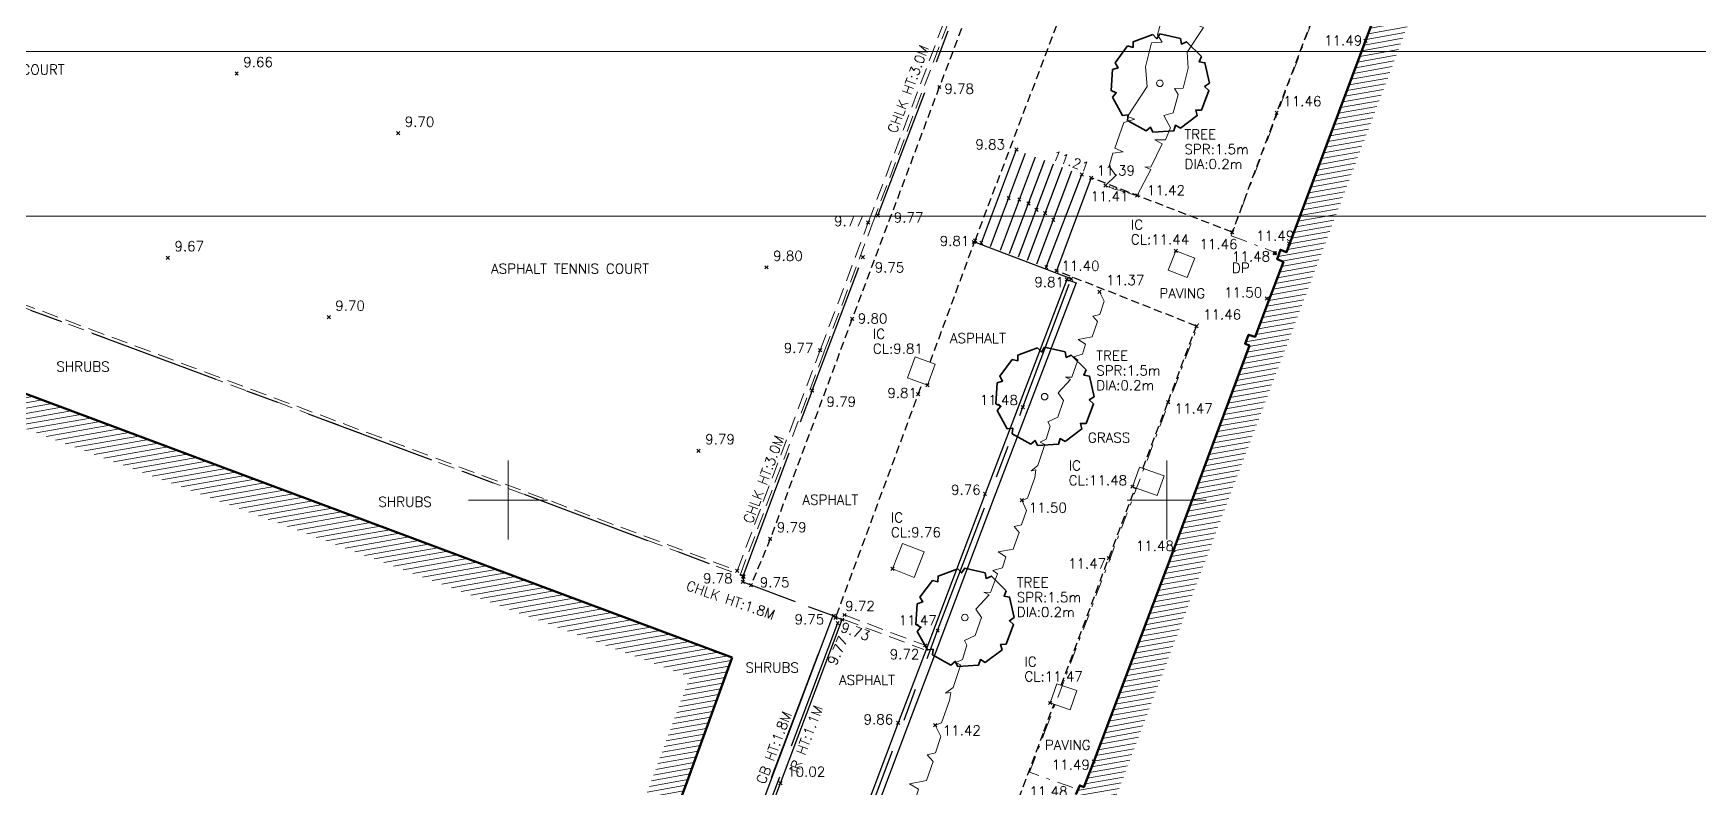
# Model space of a CAD drawing. Extents: x 521064 to 521635, y 174590 to 175241.
# Drawn here: x 521365.6 to 521416.2, y 174891.3 to 174914.2 of the extents above; entities that cross this region are included whole.
import ezdxf

# ---------------------------------------------------------------- set-up
doc = ezdxf.new("R2010")
doc.units = 0
doc.header["$PDMODE"] = 3
doc.header["$PDSIZE"] = 0.05
for name, pattern in [('Centre', [7, 4, -1, 1, -1]), ('DASHDOT', [1, 0.5, -0.25, 0, -0.25]), ('DASHED', [0.75, 0.5, -0.25]), ('HIDDEN', [0.375, 0.25, -0.125])]:
    doc.linetypes.add(name, pattern=pattern)
doc.layers.get('0').update_dxf_attribs({"linetype": 'CONTINUOUS', "lineweight": 18})
for name, color, linetype, lineweight in [('I031G_SURVEY-GRID', 7, 'CONTINUOUS', 18), ('I277G_CANOPY', 30, 'DASHDOT', 18), ('I901G_TITLE-SHEET', 7, 'CONTINUOUS', 18), ('I904G_HATCHING', 62, 'CONTINUOUS', 18), ('I910T_TXT-GEN-S', 7, 'CONTINUOUS', 13), ('I917G_BUILDING', 3, 'CONTINUOUS', 50), ('I923G_SURVEY-POINT', 7, 'CONTINUOUS', 18), ('I923T_SURVEY-LEVEL', 7, 'CONTINUOUS', 13), ('I941G_TREE', 72, 'CONTINUOUS', 18), ('I941G_TREE-VEG', 6, 'CONTINUOUS', 35), ('I941T_TREE-TXT', 82, 'CONTINUOUS', 13), ('I960G_COVER', 1, 'CONTINUOUS', 18), ('I960T_COVER-TXT', 1, 'CONTINUOUS', 13), ('I963G_SW', 200, 'DASHED', 18), ('I976G_ST-FURN', 220, 'CONTINUOUS', 18), ('I976T_ST-FURN-TXT', 220, 'CONTINUOUS', 13), ('I995G_VEGETATION', 102, 'CONTINUOUS', 18)]:
    doc.layers.add(name, color=color, linetype=linetype, lineweight=lineweight)
for name, color, linetype in [('I240G_STAIR', 10, 'CONTINUOUS'), ('I940G_SURFACE', 200, 'HIDDEN'), ('I971G_FENCE', 5, 'Centre'), ('I972G_WALL', 10, 'CONTINUOUS')]:
    doc.layers.add(name, color=color, linetype=linetype)
doc.styles.add('MONOTXT', font='simplex.shx')

# ---------------------------------------------------------------- blocks, each defined once
blk = doc.blocks.new('HER Vegitation')
at = {"color": 0, "linetype": 'ByBlock'}
blk.add_polyline3d([(0, 0, 0), (0.005, 0.0072, 0), (0.0165, 0.0097, 0), (0.0206, 0.0053, 0), (0.0225, 0.0112, 0), (0.0359, 0.0137, 0), (0.0437, 0.0047, 0), (0.044, 0.0119, 0), (0.0525, 0.014, 0), (0.0581, 0.0087, 0), (0.0587, 0.0131, 0), (0.0737, 0.0159, 0), (0.0762, 0.0112, 0), (0.0759, 0.0159, 0), (0.0906, 0.0128, 0), (0.094, 0.0197, 0), (0.1084, 0.0228, 0), (0.1159, 0.0175, 0), (0.1181, 0.0209, 0), (0.1293, 0.0237, 0), (0.134, 0.0206, 0), (0.1337, 0.0247, 0), (0.1518, 0.0287, 0), (0.1584, 0.0259, 0), (0.1559, 0.029, 0), (0.1618, 0.0315, 0), (0.1797, 0.035, 0), (0.1837, 0.0319, 0)], dxfattribs=at)
blk = doc.blocks.new('HEL Vegitation')
at = {"color": 0, "linetype": 'ByBlock'}
blk.add_polyline3d([(0, 0, 0), (0.0922, -0.0113, 0), (0.0935, 0.0101, 0), (0.0995, -0.0077, 0), (0.1821, -0.0154, 0), (0.1845, 0.0113, 0), (0.197, -0.0202, 0), (0.2387, -0.0214, 0), (0.2678, 0.0125, 0), (0.2868, -0.0125, 0), (0.3463, -0.0065, 0), (0.3601, 0.0113, 0), (0.3714, -0.0138, 0), (0.4361, -0.0065, 0), (0.4826, 0.015, 0), (0.5749, -0.0053, 0), (0.5749, 0.015, 0), (0.5927, -0.0089, 0), (0.6647, -0.0077, 0), (0.6659, 0.0166, 0), (0.6788, -0.0077, 0), (0.714, -0.0053, 0), (0.7306, 0.0202, 0), (0.7646, 0.0036, 0)], dxfattribs=at)

msp = doc.modelspace()

# ---------------------------------------------------------------- hatches: boundary and pattern name
at = {"layer": 'I904G_HATCHING'}
h = msp.add_hatch(dxfattribs=at)
h.set_pattern_fill('ANSI31', color=256, scale=0.05, angle=325, style=0)
h.paths.add_polyline_path([(521444.647, 174870.129), (521444.767, 174870.488), (521444.74, 174870.5), (521448.45, 174880.371), (521449.941, 174884.328), (521450.825, 174886.529), (521450.847, 174886.52), (521450.926, 174886.782), (521450.891, 174886.795), (521451.299, 174887.88), (521451.756, 174889.095), (521452.087, 174889.949), (521456.936, 174902.777), (521456.966, 174902.77), (521457.046, 174902.981), (521457.017, 174902.992), (521457.914, 174905.372), (521457.945, 174905.361), (521458.022, 174905.548), (521457.983, 174905.561), (521458.276, 174906.369), (521462.956, 174918.783), (521466.072, 174927.188), (521464.076, 174927.947), (521468.769, 174940.432, 0.955868), (521469.475, 174942.331), (521471.148, 174946.743), (521474.224, 174954.819), (521476.207, 174954.068), (521476.515, 174954.891), (521477.009, 174956.195), (521478.199, 174959.33), (521484.138, 174974.996), (521479.855, 174976.619), (521476.932, 174977.669), (521452.975, 174986.679), (521435.919, 174993.099), (521428.128, 174972.416), (521429.781, 174971.785), (521430.021, 174971.695), (521433.184, 174970.506), (521434.896, 174969.868), (521438.341, 174968.558), (521441.761, 174967.264), (521445.161, 174965.981), (521448.596, 174964.682), (521455.487, 174962.087), (521455.476, 174962.053), (521458.891, 174960.794), (521462.306, 174959.518), (521465.737, 174958.179), (521469.249, 174956.851), (521468.581, 174955.061), (521467.259, 174951.617), (521465.972, 174948.192), (521464.688, 174944.765), (521463.391, 174941.344), (521462.079, 174937.939), (521459.635, 174931.417), (521459.531, 174931.156), (521458.957, 174929.762), (521455.448, 174931.078), (521445.427, 174934.864), (521445.465, 174934.963), (521438.391, 174937.632), (521438.321, 174937.524), (521426.616, 174941.938), (521417.773, 174945.266), (521416.325, 174941.546), (521415.787, 174940.154), (521415.691, 174939.877), (521414.834, 174937.565), (521414.715, 174937.25), (521412.878, 174932.304), (521410.966, 174927.233), (521411.009, 174927.217), (521410.308, 174925.256), (521409.793, 174923.815), (521409.59, 174923.888), (521409.494, 174923.62), (521409.698, 174923.548), (521409.18, 174922.188), (521408.779, 174921.257), (521408.62, 174921.301), (521408.527, 174921.035), (521408.66, 174920.981), (521406.041, 174913.956), (521403.64, 174907.539), (521403.456, 174907.607), (521403.356, 174907.319), (521403.545, 174907.242), (521403.116, 174906.1), (521402.687, 174904.959), (521402.489, 174905.026), (521402.381, 174904.749), (521402.512, 174904.698), (521400.204, 174898.475), (521397.783, 174892.059), (521397.488, 174891.278), (521397.359, 174891.328), (521397.239, 174891.054), (521397.38, 174890.992), (521396.52, 174888.719), (521396.373, 174888.768), (521396.268, 174888.45), (521396.4, 174888.401), (521395.133, 174885.032), (521394.064, 174882.186), (521391.344, 174874.988), (521391.205, 174875.039), (521391.1, 174874.758), (521391.239, 174874.706), (521390.381, 174872.417), (521390.233, 174872.468), (521390.129, 174872.209), (521390.282, 174872.151), (521389.991, 174871.374), (521387.524, 174864.847), (521385.209, 174858.708), (521385.068, 174858.75), (521384.958, 174858.474), (521385.136, 174858.407), (521384.273, 174856.101), (521384.088, 174856.17), (521383.989, 174855.89), (521384.052, 174855.867), (521381.594, 174849.288), (521380.194, 174845.644), (521379.181, 174842.622), (521379.088, 174842.652), (521379.001, 174842.443), (521378.918, 174842.471), (521378.816, 174842.195), (521378.98, 174842.128), (521378.557, 174841.01), (521378.112, 174839.834), (521377.944, 174839.891), (521377.84, 174839.615), (521383.072, 174837.632), (521382.984, 174837.365), (521384.935, 174836.605), (521385.08, 174836.977), (521386.169, 174836.562), (521388.506, 174835.674), (521388.352, 174835.271), (521393.371, 174833.441), (521399.888, 174830.984), (521407.686, 174828.049), (521413.363, 174825.908), (521419.126, 174823.735), (521420.925, 174823.05), (521421.045, 174823.324), (521426.282, 174821.35), (521427.354, 174824.203), (521427.32, 174824.215), (521427.478, 174824.647), (521431.499, 174835.309), (521432.254, 174837.309), (521433.387, 174840.315), (521433.432, 174840.298), (521433.501, 174840.492), (521433.46, 174840.512), (521434.167, 174842.391), (521436.187, 174847.758), (521438.541, 174854), (521438.591, 174853.981), (521438.659, 174854.174), (521438.603, 174854.195), (521439.179, 174855.772), (521439.467, 174856.559), (521439.537, 174856.534), (521439.624, 174856.779), (521439.578, 174856.801), (521442.591, 174864.822), (521444.411, 174869.65), (521444.599, 174870.147)])
h.paths.add_polyline_path([(521438.717, 174857.381), (521435.251, 174848.11), (521431.729, 174838.752), (521425.657, 174822.654), (521420.511, 174824.595), (521420.393, 174824.326), (521413.716, 174826.844), (521400.241, 174831.919), (521394.66, 174834.024), (521394.785, 174834.358), (521384.508, 174838.264), (521384.366, 174837.9), (521384.23, 174837.953), (521384.32, 174838.228), (521379.294, 174840.133), (521380.232, 174842.61), (521381.135, 174845.306), (521382.53, 174848.934), (521384.99, 174855.516), (521386.144, 174858.355), (521388.459, 174864.494), (521390.927, 174871.022), (521392.331, 174874.771), (521412.215, 174927.383), (521413.816, 174931.956), (521415.653, 174936.902), (521416.719, 174939.791), (521418.346, 174943.982), (521426.264, 174941.002), (521426.263, 174941.002), (521437.969, 174936.588), (521445.074, 174933.929), (521459.59, 174928.444), (521463.016, 174937.589), (521465.624, 174944.414), (521466.908, 174947.841), (521469.518, 174954.712), (521470.534, 174957.435), (521466.09, 174959.114), (521462.656, 174960.455), (521459.241, 174961.73), (521455.839, 174963.023), (521448.948, 174965.618), (521445.514, 174966.917), (521442.114, 174968.2), (521438.696, 174969.492), (521429.424, 174973.021), (521436.502, 174991.811), (521452.622, 174985.743), (521482.836, 174974.381), (521475.623, 174955.358), (521473.644, 174956.108), (521470.213, 174947.099), (521468.539, 174942.685), (521467.833, 174940.784), (521462.789, 174927.366), (521464.79, 174926.606), (521462.019, 174919.134), (521457.341, 174906.722), (521456, 174903.131), (521451.152, 174890.302), (521449.005, 174884.68), (521444.766, 174873.426), (521443.663, 174870.5)], flags=16)
h = msp.add_hatch(dxfattribs=at)
h.set_pattern_fill('ANSI31', color=256, scale=0.05, angle=325, style=0)
h.paths.add_polyline_path([(521365.759, 174881.945), (521367.311, 174886.098), (521374.746, 174883.333), (521378.528, 174881.926), (521381.469, 174880.831), (521383.284, 174885.719), (521385.395, 174891.334), (521386.802, 174895.22), (521363.286, 174904.002), (521357.857, 174889.657), (521365.37, 174886.856), (521364.674, 174884.949), (521364.507, 174885.012), (521364.55, 174885.126), (521364.044, 174885.327), (521363.994, 174885.206), (521361.419, 174886.18), (521361.462, 174886.296), (521361.185, 174886.396), (521361.136, 174886.287), (521358.803, 174887.181), (521355.775, 174879.014), (521358.23, 174878.113), (521352.972, 174863.981), (521350.89, 174861.521), (521348.805, 174863.337), (521348.886, 174863.429), (521348.528, 174863.721), (521342.476, 174856.651), (521342.824, 174856.353), (521340.844, 174854.033), (521331.138, 174848.587), (521320.768, 174842.769), (521322.227, 174840.3), (521326.894, 174832.047), (521326.981, 174832.096), (521328.103, 174830.098), (521333.883, 174819.805), (521341.553, 174824.106), (521343.555, 174820.584), (521348.998, 174823.617), (521347.201, 174826.798), (521349.876, 174828.301), (521348.925, 174830.03), (521351.103, 174831.223), (521351.585, 174830.343), (521353.209, 174831.247), (521354.849, 174832.159), (521354.666, 174832.503), (521357.728, 174834.195), (521360.628, 174835.783), (521359.858, 174837.16), (521359.054, 174838.6), (521359.557, 174838.878), (521357.895, 174841.817), (521358.966, 174842.392), (521359.577, 174841.885), (521360.53, 174842.998), (521361.858, 174844.542), (521361.95, 174844.468), (521362.086, 174844.651), (521362.012, 174844.715), (521363.35, 174846.282), (521363.434, 174846.212), (521363.574, 174846.376), (521363.491, 174846.448), (521365.776, 174849.114), (521364.06, 174850.62), (521365.333, 174852.072), (521367.565, 174851.231), (521366.43, 174848.174), (521368.782, 174847.273), (521368.859, 174847.493), (521368.766, 174847.527), (521369.438, 174849.316), (521370.241, 174851.441), (521371.875, 174855.813), (521373.221, 174859.385), (521373.324, 174859.346), (521373.4, 174859.547), (521371.787, 174860.139), (521373.01, 174863.468), (521374.664, 174867.907), (521375.002, 174868.806), (521374.636, 174868.938), (521374.841, 174869.511), (521374.778, 174869.534), (521375.25, 174870.795), (521375.313, 174870.772), (521375.43, 174871.092), (521375.282, 174871.148), (521376.27, 174873.748), (521376.409, 174873.704), (521376.525, 174874.024), (521376.377, 174874.08), (521377.366, 174876.691), (521377.503, 174876.639), (521377.62, 174876.959), (521377.483, 174877.01), (521378.449, 174879.614), (521378.586, 174879.563), (521378.708, 174879.89), (521378.39, 174880.002), (521378.333, 174879.852), (521375.927, 174880.747), (521375.983, 174880.895), (521375.654, 174881.019), (521375.598, 174880.871), (521372.882, 174881.875), (521372.934, 174882.023), (521372.616, 174882.147), (521372.558, 174881.998), (521370.038, 174882.927), (521370.098, 174883.092), (521369.785, 174883.201), (521369.66, 174882.884), (521369.751, 174882.85), (521368.982, 174880.772)])
h.paths.add_polyline_path([(521365.266, 174883.655), (521366.65, 174887.446), (521359.148, 174890.243), (521363.869, 174902.717), (521385.525, 174894.629), (521380.881, 174882.119), (521366.723, 174887.383), (521364.469, 174881.35), (521369.574, 174879.492), (521370.404, 174881.734), (521377.266, 174879.182), (521373.991, 174870.568), (521374.084, 174870.533), (521373.491, 174868.948), (521373.567, 174868.92), (521373.357, 174868.335), (521373.689, 174868.215), (521370.503, 174859.545), (521372.021, 174858.988), (521368.101, 174848.605), (521367.712, 174848.754), (521368.849, 174851.816), (521365.038, 174853.252), (521362.648, 174850.528), (521364.38, 174849.008), (521359.457, 174843.284), (521359.087, 174843.592), (521356.522, 174842.215), (521358.189, 174839.265), (521357.69, 174838.988), (521359.259, 174836.183), (521353.321, 174832.902), (521353.505, 174832.556), (521351.978, 174831.707), (521351.5, 174832.581), (521347.566, 174830.426), (521348.522, 174828.688), (521345.837, 174827.179), (521347.632, 174824.001), (521343.934, 174821.94), (521341.931, 174825.465), (521334.266, 174821.166), (521327.364, 174833.458), (521327.274, 174833.407), (521322.18, 174842.415), (521341.486, 174853.245), (521344.234, 174856.465), (521343.887, 174856.761), (521348.562, 174862.223), (521350.998, 174860.101), (521353.848, 174863.469), (521359.518, 174878.706), (521357.061, 174879.607), (521359.387, 174885.88)], flags=16)

# ---------------------------------------------------------------- linework, layer by layer
at = {"layer": 'I031G_SURVEY-GRID'}
for p, q in [((521380, 174901.2), (521380, 174898.8)), ((521400, 174901.2), (521400, 174898.8)), ((521378.8, 174900), (521381.2, 174900)), ((521398.8, 174900), (521401.2, 174900))]:
    msp.add_line(p, q, dxfattribs=at)
at = {"layer": 'I240G_STAIR'}
for p, q in [((521394.372, 174907.814, 9.824), (521395.439, 174910.652, 9.83)), ((521394.651, 174907.709, 10.028), (521395.717, 174910.546, 10.034)), ((521394.949, 174907.597, 10.217), (521396.014, 174910.432, 10.223)), ((521395.23, 174907.492, 10.411), (521396.295, 174910.325, 10.416)), ((521395.504, 174907.389, 10.603), (521396.568, 174910.221, 10.609)), ((521395.774, 174907.288, 10.802), (521396.837, 174910.118, 10.808)), ((521396.057, 174907.182, 10.998), (521397.119, 174910.01, 11.004)), ((521396.345, 174907.074, 11.202), (521397.422, 174909.894, 11.211))]:
    msp.add_line(p, q, dxfattribs=at)
msp.add_polyline3d([(521397.711, 174909.794, 11.391), (521396.654, 174906.967, 11.395)], dxfattribs=at)
at = {"layer": 'I277G_CANOPY'}
for points in [[(521407.098, 174921.68, 14.53), (521401.962, 174908.032, 14.517), (521403.218, 174907.557, 14.391)], [(521396.303, 174892.971, 14.531), (521400.969, 174905.366, 14.54)], [(521397.155, 174891.262, 14.404), (521395.837, 174891.732, 14.53), (521396.303, 174892.971, 14.531)]]:
    msp.add_polyline3d(points, dxfattribs=at)
at = {"layer": 'I901G_TITLE-SHEET'}
for points in [[(521455.762, 174908.628), (521247.162, 174908.628), (521247.162, 175072.828), (521455.762, 175072.828)], [(521455.762, 174749.428), (521247.162, 174749.428), (521247.162, 174913.628), (521455.762, 174913.628)]]:
    msp.add_lwpolyline(points, close=True, dxfattribs=at)
at = {"layer": 'I917G_BUILDING'}
for p, q in [((521386.802, 174895.22, 9.65), (521363.286, 174904.002, 9.34)), ((521386.802, 174895.22, 9.65), (521385.395, 174891.334, 9.6)), ((521385.395, 174891.334, 9.6), (521383.284, 174885.719, 9.6))]:
    msp.add_line(p, q, dxfattribs=at)
msp.add_polyline3d([(521397.239, 174891.054, 11.48), (521397.359, 174891.328, 11.48), (521397.488, 174891.278, 11.48), (521397.783, 174892.059, 11.49), (521400.204, 174898.475, 11.484), (521402.512, 174904.698, 11.5), (521402.381, 174904.749, 11.5), (521402.489, 174905.026, 11.5), (521402.687, 174904.959, 11.5), (521403.116, 174906.1, 11.5), (521403.545, 174907.242, 11.48), (521403.356, 174907.319, 11.48), (521403.456, 174907.607, 11.48), (521403.64, 174907.539, 11.48), (521406.041, 174913.956, 11.486), (521408.66, 174920.981, 11.48)], dxfattribs=at)
at = {"layer": 'I923G_SURVEY-POINT'}
for p in [(521406.041, 174913.956, 11.486), (521371.757, 174912.959, 9.658), (521393.096, 174912.553, 9.778), (521403.341, 174911.77, 11.457), (521376.659, 174911.146, 9.7), (521395.439, 174910.652, 9.83), (521397.422, 174909.894, 11.211), (521397.711, 174909.794, 11.391), (521398.143, 174909.564, 11.409), (521395.202, 174909.176, 10.031), (521395.526, 174909.133, 10.22), (521395.803, 174909.017, 10.414), (521396.043, 174908.824, 10.606), (521399.107, 174909.26, 11.422), (521390.937, 174908.434, 9.77), (521391.232, 174908.648, 9.771), (521396.31, 174908.715, 10.805), (521396.558, 174908.517, 11.001), (521394.147, 174907.843, 9.813), (521394.183, 174907.892, 9.804), (521394.372, 174907.814, 9.824), (521401.991, 174908.14, 11.461), (521403.721, 174907.794, 11.489), (521369.667, 174907.365, 9.674), (521390.773, 174907.379, 9.755), (521400.275, 174907.576, 11.441), (521403.284, 174907.506, 11.477), (521387.849, 174907.073, 9.8), (521396.345, 174907.074, 11.202), (521396.654, 174906.967, 11.395), (521396.968, 174906.707, 9.811), (521397.099, 174906.723, 11.487), (521397.964, 174906.333, 11.375), (521403.044, 174906.127, 11.495), (521374.552, 174905.558, 9.695), (521390.448, 174905.505, 9.803), (521400.904, 174905.289, 11.459), (521389.481, 174904.56, 9.774), (521389.238, 174903.331, 9.786), (521392.737, 174903.49, 9.806), (521392.457, 174903.216, 9.813), (521395.636, 174902.821, 11.477), (521400.041, 174902.98, 11.472), (521385.785, 174901.5, 9.786), (521394.483, 174900.193, 9.763), (521398.963, 174900.408, 11.48), (521395.601, 174899.996, 11.495), (521387.962, 174898.824, 9.791), (521398.241, 174898.239, 11.466), (521400.204, 174898.475, 11.484), (521386.959, 174897.855, 9.782), (521387.14, 174897.69, 9.781), (521387.151, 174897.668, 9.771), (521391.677, 174897.909, 9.763), (521387.125, 174897.515, 9.752), (521387.376, 174897.417, 9.753), (521389.889, 174896.484, 9.748), (521389.944, 174896.417, 9.751), (521390.008, 174896.26, 9.772), (521390.143, 174896.367, 9.725), (521390.143, 174896.367, 9.725), (521390.212, 174896.509, 9.717), (521390.212, 174896.509, 9.717), (521393.045, 174896.033, 11.472), (521392.667, 174895.587, 9.724), (521392.667, 174895.587, 9.724), (521396.462, 174893.835, 11.474), (521391.847, 174893.229, 9.855), (521392.972, 174893.165, 11.425), (521397.783, 174892.059, 11.49), (521397.783, 174892.059, 11.49), (521388.275, 174891.397, 10.018)]:
    msp.add_point(p, dxfattribs=at)
at = {"layer": 'I940G_SURFACE'}
for points in [[(521406.927, 174949.213, 9.77), (521404.246, 174942.11, 9.775), (521401.608, 174935.133, 9.776), (521398.916, 174927.949, 9.785), (521395.9, 174919.936, 9.773), (521393.096, 174912.553, 9.778), (521390.448, 174905.505, 9.803), (521387.962, 174898.824, 9.791), (521387.376, 174897.417, 9.753)], [(521392.817, 174904.191, 9.811), (521394.183, 174907.892, 9.804), (521396.769, 174914.706, 9.827), (521399.367, 174921.534, 9.832), (521402.35, 174929.372, 9.83), (521405.228, 174937.042, 9.831), (521408.147, 174944.727, 9.831), (521409.394, 174948.101, 9.823)], [(521404.401, 174914.563, 11.456), (521403.341, 174911.77, 11.457), (521401.991, 174908.14, 11.461), (521397.711, 174909.794, 11.391)], [(521399.276, 174900.965, 11.47), (521400.041, 174902.98, 11.472), (521400.904, 174905.289, 11.459), (521396.654, 174906.967, 11.395)], [(521389.974, 174896.497, 9.752), (521392.457, 174903.216, 9.813), (521392.579, 174903.548, 9.812)], [(521396.796, 174894.376, 11.468), (521398.241, 174898.239, 11.466), (521399.052, 174900.377, 11.469)], [(521389.944, 174896.417, 9.751), (521389.974, 174896.497, 9.752)], [(521396.273, 174892.977, 11.468), (521396.579, 174893.795, 11.468)], [(521393.294, 174885.119, 11.458), (521395.117, 174889.887, 11.469), (521396.273, 174892.977, 11.468)]]:
    msp.add_polyline3d(points, dxfattribs=at)
at = {"layer": 'I941G_TREE'}
for centre in [(521399.796, 174912.665), (521396.294, 174903.143), (521393.867, 174896.429)]:
    msp.add_circle(centre, 0.1, dxfattribs=at)
at = {"layer": 'I941G_TREE-VEG'}
for points in [[(521399.583, 174914.15), (521398.985, 174913.927), (521398.981, 174913.754), (521398.814, 174913.799)], [(521400.42, 174914.029), (521399.796, 174914.165), (521399.699, 174914.021), (521399.583, 174914.15)], [(521401.058, 174913.476), (521400.607, 174913.927), (521400.448, 174913.859), (521400.42, 174914.029)], [(521398.814, 174913.799), (521398.432, 174913.288), (521398.522, 174913.14), (521398.357, 174913.088)], [(521401.296, 174912.665), (521401.161, 174913.288), (521400.99, 174913.317), (521401.058, 174913.476)], [(521398.357, 174913.088), (521398.312, 174912.451), (521398.467, 174912.376), (521398.357, 174912.242)], [(521401.058, 174911.854), (521401.281, 174912.451), (521401.153, 174912.568), (521401.296, 174912.665)], [(521398.357, 174912.242), (521398.663, 174911.683), (521398.835, 174911.703), (521398.814, 174911.531)], [(521398.814, 174911.531), (521399.374, 174911.226), (521399.507, 174911.336), (521399.583, 174911.18)], [(521399.583, 174911.18), (521400.219, 174911.226), (521400.272, 174911.391), (521400.42, 174911.3)], [(521400.42, 174911.3), (521400.93, 174911.683), (521400.885, 174911.85), (521401.058, 174911.854)], [(521396.08, 174904.628), (521395.483, 174904.405), (521395.478, 174904.232), (521395.311, 174904.277)], [(521396.917, 174904.508), (521396.294, 174904.643), (521396.196, 174904.5), (521396.08, 174904.628)], [(521397.555, 174903.954), (521397.104, 174904.405), (521396.945, 174904.337), (521396.917, 174904.508)], [(521395.311, 174904.277), (521394.929, 174903.766), (521395.019, 174903.619), (521394.854, 174903.566)], [(521397.794, 174903.143), (521397.658, 174903.766), (521397.487, 174903.795), (521397.555, 174903.954)], [(521394.854, 174903.566), (521394.809, 174902.93), (521394.965, 174902.854), (521394.854, 174902.721)], [(521397.555, 174902.332), (521397.778, 174902.93), (521397.65, 174903.046), (521397.794, 174903.143)], [(521394.854, 174902.721), (521395.16, 174902.161), (521395.332, 174902.182), (521395.311, 174902.01)], [(521396.917, 174901.779), (521397.427, 174902.161), (521397.382, 174902.328), (521397.555, 174902.332)], [(521395.311, 174902.01), (521395.871, 174901.704), (521396.004, 174901.814), (521396.08, 174901.659)], [(521396.08, 174901.659), (521396.716, 174901.704), (521396.769, 174901.869), (521396.917, 174901.779)], [(521393.653, 174897.913), (521393.056, 174897.691), (521393.052, 174897.517), (521392.884, 174897.562)], [(521394.49, 174897.793), (521393.867, 174897.929), (521393.77, 174897.785), (521393.653, 174897.913)], [(521395.128, 174897.24), (521394.678, 174897.691), (521394.518, 174897.622), (521394.49, 174897.793)], [(521392.884, 174897.562), (521392.502, 174897.052), (521392.592, 174896.904), (521392.427, 174896.851)], [(521395.367, 174896.429), (521395.231, 174897.052), (521395.06, 174897.08), (521395.128, 174897.24)], [(521392.427, 174896.851), (521392.382, 174896.215), (521392.538, 174896.14), (521392.427, 174896.006)], [(521395.128, 174895.618), (521395.351, 174896.215), (521395.223, 174896.332), (521395.367, 174896.429)], [(521392.427, 174896.006), (521392.733, 174895.446), (521392.905, 174895.467), (521392.884, 174895.295)], [(521392.884, 174895.295), (521393.444, 174894.989), (521393.577, 174895.1), (521393.653, 174894.944)], [(521394.49, 174895.064), (521395, 174895.446), (521394.955, 174895.614), (521395.128, 174895.618)], [(521393.653, 174894.944), (521394.289, 174894.989), (521394.342, 174895.154), (521394.49, 174895.064)]]:
    msp.add_lwpolyline(points, dxfattribs=at)
at = {"layer": 'I960G_COVER'}
for points in [[(521400.275, 174907.576, 11.441), (521400.853, 174907.353, 11.443), (521400.623, 174906.76, 11.449), (521400.046, 174906.984, 11.447)], [(521392.737, 174903.49, 9.806), (521392.972, 174904.134, 9.806), (521392.365, 174904.355, 9.81), (521392.13, 174903.712, 9.811)], [(521398.963, 174900.408, 11.48), (521399.172, 174901.002, 11.482), (521399.925, 174900.736, 11.491), (521399.716, 174900.143, 11.488)], [(521391.677, 174897.909, 9.763), (521391.98, 174898.68, 9.773), (521392.632, 174898.425, 9.77), (521392.329, 174897.653, 9.76)], [(521396.462, 174893.835, 11.474), (521396.664, 174894.421, 11.479), (521397.268, 174894.213, 11.488), (521397.066, 174893.627, 11.483)]]:
    msp.add_polyline3d(points, close=True, dxfattribs=at)
at = {"layer": 'I963G_SW'}
for p, q in [((521360.939, 174907.574, 9.544), (521386.959, 174897.855, 9.782)), ((521361.029, 174907.444, 9.544), (521387.048, 174897.724, 9.782))]:
    msp.add_line(p, q, dxfattribs=at)
for points in [[(521386.959, 174897.855, 9.782), (521389.481, 174904.56, 9.774), (521390.937, 174908.434, 9.77), (521393.931, 174916.373, 9.764), (521396.475, 174923.124, 9.777), (521399.249, 174930.457, 9.771), (521401.125, 174935.402, 9.78), (521404.867, 174945.258, 9.779)], [(521387.048, 174897.724, 9.782), (521389.603, 174904.514, 9.774), (521391.059, 174908.389, 9.77), (521394.053, 174916.327, 9.764), (521396.597, 174923.078, 9.777), (521399.37, 174930.411, 9.771), (521401.246, 174935.356, 9.78), (521404.988, 174945.212, 9.779)], [(521390.166, 174896.387, 9.717), (521392.621, 174895.465, 9.724)], [(521390.166, 174896.387, 9.717), (521392.621, 174895.465, 9.724)], [(521390.212, 174896.509, 9.717), (521392.667, 174895.587, 9.724)], [(521390.212, 174896.509, 9.717), (521392.667, 174895.587, 9.724)]]:
    msp.add_polyline3d(points, dxfattribs=at)
at = {"layer": 'I971G_FENCE'}
for points in [[(521391.232, 174908.648, 9.771), (521393.927, 174915.745, 9.755)], [(521392.818, 174895.427, 11.472), (521393.045, 174896.033, 11.472), (521395.636, 174902.821, 11.477), (521397.099, 174906.723, 11.487), (521394.147, 174907.843, 9.813)], [(521360.815, 174907.525, 9.544), (521387.14, 174897.69, 9.781)], [(521387.14, 174897.69, 9.781), (521389.238, 174903.331, 9.786), (521390.773, 174907.379, 9.755)], [(521387.151, 174897.668, 9.771), (521387.125, 174897.515, 9.752), (521388.717, 174896.921, 9.75)], [(521389.117, 174896.772, 9.749), (521389.889, 174896.484, 9.748)], [(521390.008, 174896.26, 9.772), (521387.438, 174889.46, 10.145), (521385.464, 174884.198, 10.355), (521383.878, 174879.975, 10.589), (521383.181, 174878.097, 10.635), (521380.375, 174870.611, 11.046), (521379.657, 174868.732, 11.082)], [(521379.753, 174860.721, 11.497), (521381.868, 174866.33, 11.489), (521384.675, 174873.791, 11.491), (521387.528, 174881.313, 11.48), (521390.273, 174888.631, 11.475), (521392.818, 174895.427, 11.472)], [(521389.407, 174895.3, 9.75), (521387.295, 174889.715, 9.7), (521385.156, 174884.142, 9.65)]]:
    msp.add_polyline3d(points, dxfattribs=at)
at = {"layer": 'I972G_WALL'}
for p, q in [((521387.994, 174891.503, 9.75), (521389.862, 174896.472, 9.75)), ((521389.862, 174896.472, 9.725), (521390.143, 174896.367, 9.725)), ((521385.806, 174885.711, 9.75), (521387.994, 174891.503, 9.75))]:
    msp.add_line(p, q, dxfattribs=at)
for points in [[(521396.968, 174906.707, 9.811), (521394.483, 174900.193, 9.763), (521392.712, 174895.515, 9.825)], [(521396.968, 174906.707, 9.811), (521397.248, 174906.6, 9.811), (521394.763, 174900.086, 9.763), (521392.967, 174895.34, 9.826)], [(521380.319, 174870.282, 11.013), (521382.307, 174875.561, 10.748), (521383.709, 174879.292, 10.542), (521386.087, 174885.605, 10.262), (521388.275, 174891.397, 10.018), (521390.143, 174896.367, 9.725)], [(521392.712, 174895.515, 9.825), (521391.847, 174893.229, 9.855), (521388.74, 174884.967, 10.232), (521385.575, 174876.603, 10.617), (521382.832, 174869.367, 11.016), (521379.597, 174860.722, 11.436)], [(521392.967, 174895.34, 9.826), (521392.127, 174893.122, 9.855), (521389.021, 174884.861, 10.232), (521385.855, 174876.497, 10.617), (521383.113, 174869.261, 11.016), (521379.878, 174860.617, 11.436), (521379.597, 174860.722, 11.436)]]:
    msp.add_polyline3d(points, dxfattribs=at)
at = {"layer": 'I976G_ST-FURN'}
msp.add_circle((521403.284, 174907.506, 11.477), 0.05, dxfattribs=at)
at = {"layer": 'I995G_VEGETATION', "linetype": 'Continuous'}
for points in [[(521395.601, 174899.998, 11.495), (521395.743, 174899.685, 11.495), (521395.595, 174899.246, 11.495), (521395.365, 174899.197, 11.495), (521395.525, 174899.014, 11.495), (521395.34, 174898.512, 11.495), (521394.879, 174898.43, 11.495), (521395.116, 174898.275, 11.495), (521395.016, 174897.946, 11.495), (521394.725, 174897.864, 11.495), (521394.861, 174897.755, 11.495), (521394.653, 174897.193, 11.495), (521394.445, 174897.203, 11.495), (521394.609, 174897.119, 11.495), (521394.209, 174896.686, 11.495), (521394.373, 174896.432, 11.495), (521394.188, 174895.884, 11.495), (521393.858, 174895.738, 11.495), (521393.928, 174895.595, 11.495), (521393.797, 174895.161, 11.495), (521393.598, 174895.065, 11.495), (521393.742, 174894.993, 11.495), (521393.706, 174894.883, 11.495)], [(521393.706, 174894.883, 11.495), (521393.513, 174894.302, 11.495), (521393.286, 174894.136, 11.495), (521393.441, 174894.158, 11.495), (521393.406, 174893.908, 11.495), (521393.164, 174893.234, 11.495), (521392.979, 174893.162, 11.495)]]:
    msp.add_polyline3d(points, dxfattribs=at)

# ---------------------------------------------------------------- block references
for name, p, xscale, yscale, zscale, rotation in [('HEL Vegitation', (521401.195, 174917.86, 11.298), 11.5600649592771, 11.5600649592771, 11.5600649592771, 249.5282073647447), ('HEL Vegitation', (521399.107, 174909.26, 11.422), 9.542653342185593, 9.542653342185593, 9.542653342185593, 69.0272863181828), ('HEL Vegitation', (521398.143, 174909.564, 11.409), 1.322196395879826, 1.322196395879826, 1.322196395879826, 342.1854907048154), ('HER Vegitation', (521397.964, 174906.333, 11.375), 36.28482762414641, 36.28482762414641, 36.28482762414641, 239.7587231949192), ('HER Vegitation', (521392.972, 174893.165, 11.425), 44.26008791297478, 44.26008791297478, 44.26008791297478, 240.2332445582434)]:
    msp.add_blockref(name, p, dxfattribs=dict(at, xscale=xscale, yscale=yscale, zscale=zscale, rotation=rotation))

# ---------------------------------------------------------------- texts
at = {"layer": 'I910T_TXT-GEN-S', "style": 'MONOTXT'}
for s, rotation, p in [('CHLK HT:3.0M', 69.2051, (521391.79, 174911.121)), ('CHLK HT:3.0M', 69.5922, (521387.411, 174899.261)), ('CHLK HT:1.8M', 340.888, (521385.381, 174897.28)), ('IR HT:1.1M', 69.3012, (521388.812, 174891.682)), ('CB HT:1.8M', 69.2836, (521387.801, 174891.343))]:
    msp.add_text(s, height=0.3, rotation=rotation, dxfattribs=at).set_placement(p)
for s, p in [('ASPHALT TENNIS COURT', (521361.737, 174912.932)), ('ASPHALT TENNIS COURT', (521379.484, 174906.882)), ('PAVING', (521399.778, 174906.134)), ('ASPHALT', (521393.417, 174904.771)), ('SHRUBS', (521366.28, 174903.908)), ('GRASS', (521397.607, 174901.749)), ('SHRUBS', (521376.061, 174899.797)), ('ASPHALT', (521388.939, 174899.86)), ('SHRUBS', (521387.208, 174894.762)), ('ASPHALT', (521390.052, 174894.384)), ('PAVING', (521396.301, 174892.409))]:
    msp.add_text(s, height=0.3, dxfattribs=at).set_placement(p)
at = {"layer": 'I923T_SURVEY-LEVEL', "style": 'MONOTXT'}
for s, p in [('11.49', (521404.783, 174913.816, 11.486)), ('9.66', (521371.957, 174913.159, 9.658)), ('9.78', (521393.249, 174912.349, 9.778)), ('11.46', (521403.541, 174911.97, 11.457)), ('9.70', (521376.859, 174911.346, 9.7)), ('9.83', (521394.189, 174910.658, 9.83)), ('11.39', (521397.881, 174909.865, 11.391)), ('11.41', (521397.687, 174909.079, 11.409)), ('11.42', (521399.399, 174909.264, 11.422)), ('9.77', (521389.899, 174908.329, 9.77)), ('9.77', (521391.712, 174908.438, 9.771)), ('9.67', (521369.867, 174907.565, 9.674)), ('9.81', (521393.106, 174907.724, 9.813)), ('CL:11.44', (521398.912, 174907.77, 11.441)), ('11.46', (521400.996, 174907.627, 11.461)), ('11.49', (521402.718, 174907.883, 11.489)), ('9.80', (521388.049, 174907.273, 9.8)), ('11.48', (521401.983, 174907.255, 11.477)), ('9.75', (521391.133, 174906.92, 9.755)), ('11.40', (521396.805, 174906.968, 11.395)), ('11.37', (521398.164, 174906.533, 11.375)), ('9.81', (521395.981, 174906.475, 9.811)), ('11.50', (521401.745, 174906.161, 11.495)), ('9.70', (521374.752, 174905.758, 9.695)), ('9.80', (521390.619, 174905.369, 9.803)), ('11.46', (521401.104, 174905.489, 11.459)), ('9.77', (521388.371, 174904.473, 9.774)), ('CL:9.81', (521391.078, 174904.45, 9.806)), ('9.81', (521391.517, 174903.106, 9.813)), ('9.79', (521389.668, 174902.841, 9.786)), ('11.48', (521394.327, 174902.891, 11.477)), ('11.47', (521400.241, 174902.635, 11.472)), ('9.79', (521385.985, 174901.7, 9.786)), ('CL:11.48', (521397.024, 174900.452, 11.48)), ('9.76', (521393.452, 174900.163, 9.763)), ('11.50', (521395.812, 174899.621, 11.495)), ('9.79', (521388.162, 174899.024, 9.791)), ('CL:9.76', (521391.625, 174898.872, 9.763)), ('11.48', (521399.062, 174898.459, 11.484)), ('11.47', (521397.004, 174897.921, 11.466)), ('9.78', (521385.919, 174897.471, 9.782)), ('9.75', (521387.644, 174897.353, 9.753)), ('9.72', (521390.236, 174896.633, 9.717)), ('9.75', (521388.701, 174896.228, 9.748)), ('11.47', (521391.86, 174896.198, 11.472)), ('9.72', (521391.589, 174895.166, 9.724)), ('CL:11.47', (521395.679, 174894.491, 11.474)), ('9.86', (521390.796, 174893.186, 9.855)), ('11.42', (521393.199, 174892.852, 11.425)), ('10.02', (521388.475, 174891.597, 10.018)), ('11.49', (521396.508, 174891.809, 11.49)), ('11.48', (521395.832, 174890.995, 11.478))]:
    msp.add_text(s, height=0.3, dxfattribs=at).set_placement(p)
for s, rotation, p in [('11.21', 339.969, (521396.495, 174910.353, 11.211)), ('9.73', 340.9065, (521390.072, 174896.013, 9.725)), ('9.77', 65.8334, (521389.957, 174894.953, 9.772))]:
    msp.add_text(s, height=0.3, rotation=rotation, dxfattribs=at).set_placement(p)
at = {"layer": 'I941T_TREE-TXT', "style": 'MONOTXT'}
for s, p in [('TREE', (521400.539, 174910.963)), ('SPR:1.5m', (521400.539, 174910.513)), ('DIA:0.2m', (521400.539, 174910.063)), ('TREE', (521397.862, 174904.239)), ('SPR:1.5m', (521397.862, 174903.789)), ('DIA:0.2m', (521397.862, 174903.339)), ('TREE', (521395.448, 174897.348)), ('SPR:1.5m', (521395.448, 174896.898)), ('DIA:0.2m', (521395.448, 174896.448))]:
    msp.add_text(s, height=0.3, dxfattribs=at).set_placement(p)
at = {"layer": 'I960T_COVER-TXT', "style": 'MONOTXT'}
for p in [(521398.912, 174908.22), (521391.078, 174904.9), (521397.024, 174900.902), (521391.625, 174899.322), (521395.679, 174894.941)]:
    msp.add_text('IC', height=0.3, dxfattribs=at).set_placement(p)
at = {"layer": 'I976T_ST-FURN-TXT', "style": 'MONOTXT'}
msp.add_text('DP', height=0.3, dxfattribs=at).set_placement((521401.983, 174906.905))

doc.saveas('drawing.dxf')
